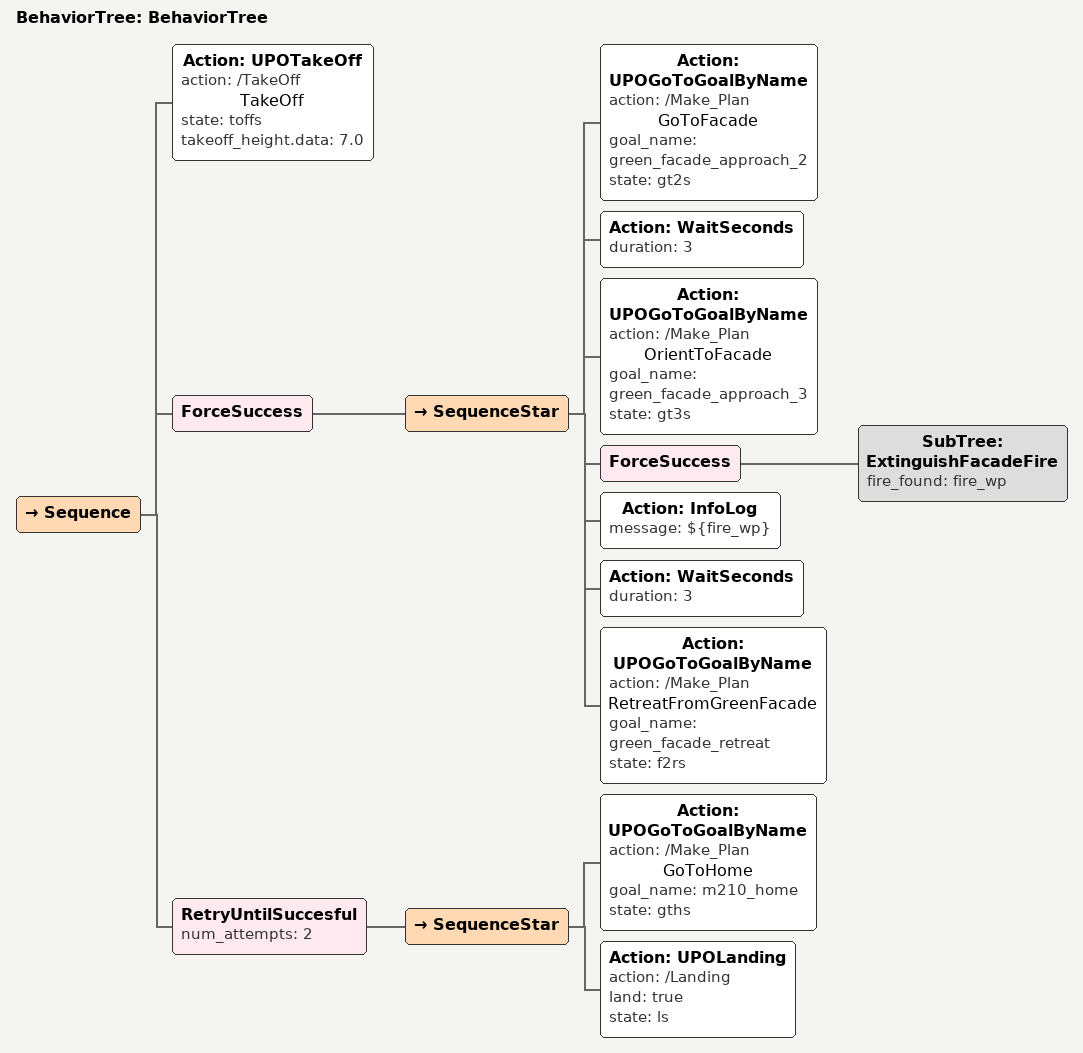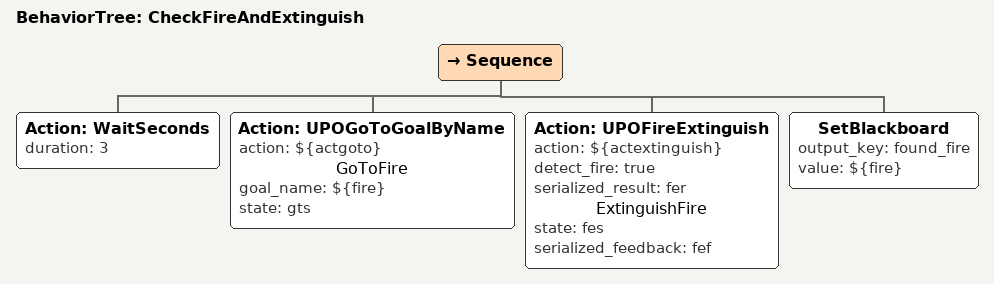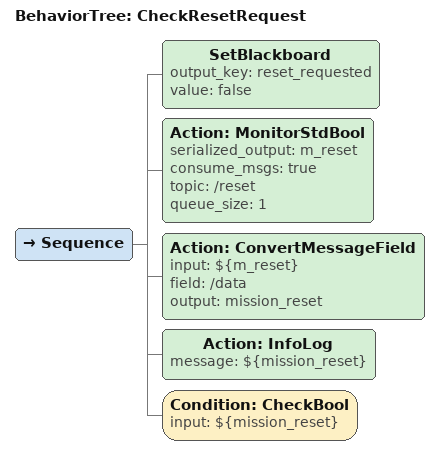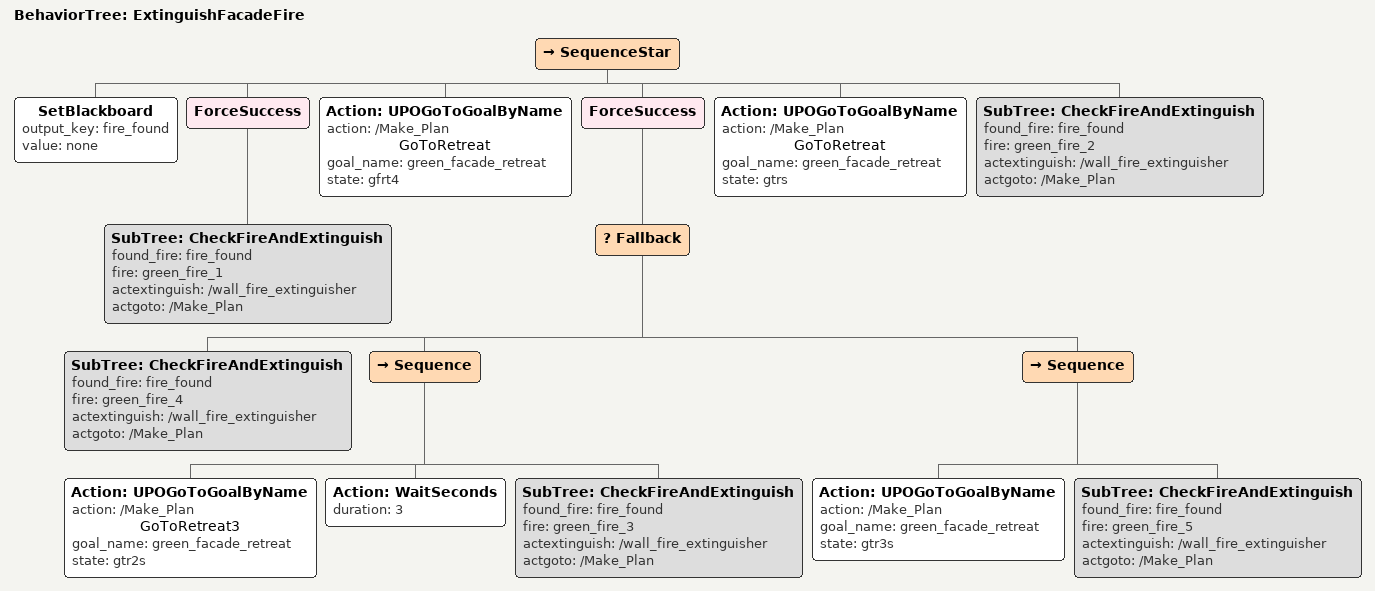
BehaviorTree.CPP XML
<root main_tree_to_execute="BehaviorTree">
    <BehaviorTree ID="BehaviorTree">
        <Sequence>
            <Action ID="UPOTakeOff" action="/TakeOff" name="TakeOff" state="toffs" takeoff_height.data="7.0"/>
            <ForceSuccess>
                <SequenceStar>
                    <Action ID="UPOGoToGoalByName" action="/Make_Plan" name="GoToFacade" goal_name="green_facade_approach_2" state="gt2s"/>
                    <Action ID="WaitSeconds" duration="3"/>
                    <Action ID="UPOGoToGoalByName" action="/Make_Plan" name="OrientToFacade" goal_name="green_facade_approach_3" state="gt3s"/>
                    <ForceSuccess>
                        <SubTree ID="ExtinguishFacadeFire" fire_found="fire_wp"/>
                    </ForceSuccess>
                    <Action ID="InfoLog" message="${fire_wp}"/>
                    <Action ID="WaitSeconds" duration="3"/>
                    <Action ID="UPOGoToGoalByName" action="/Make_Plan" name="RetreatFromGreenFacade" goal_name="green_facade_retreat" state="f2rs"/>
                </SequenceStar>
            </ForceSuccess>
            <RetryUntilSuccesful num_attempts="2">
                <SequenceStar>
                    <Action ID="UPOGoToGoalByName" action="/Make_Plan" name="GoToHome" goal_name="m210_home" state="gths"/>
                    <Action ID="UPOLanding" action="/Landing" land="true" state="ls"/>
                </SequenceStar>
            </RetryUntilSuccesful>
        </Sequence>
    </BehaviorTree>
    <BehaviorTree ID="CheckFireAndExtinguish">
        <Sequence>
            <Action ID="WaitSeconds" duration="3"/>
            <Action ID="UPOGoToGoalByName" action="${actgoto}" name="GoToFire" goal_name="${fire}" state="gts"/>
            <Action ID="UPOFireExtinguish" action="${actextinguish}" detect_fire="true" serialized_result="fer" name="ExtinguishFire" state="fes" serialized_feedback="fef"/>
            <SetBlackboard output_key="found_fire" value="${fire}"/>
        </Sequence>
    </BehaviorTree>
    <BehaviorTree ID="CheckResetRequest">
        <Sequence>
            <SetBlackboard output_key="reset_requested" value="false"/>
            <Action ID="MonitorStdBool" serialized_output="m_reset" consume_msgs="true" topic="/reset" queue_size="1"/>
            <Action input="${m_reset}" ID="ConvertMessageField" field="/data" output="mission_reset"/>
            <Action ID="InfoLog" message="${mission_reset}"/>
            <Condition input="${mission_reset}" ID="CheckBool"/>
        </Sequence>
    </BehaviorTree>
    <BehaviorTree ID="ExtinguishFacadeFire">
        <SequenceStar>
            <SetBlackboard output_key="fire_found" value="none"/>
            <ForceSuccess>
                <SubTree found_fire="fire_found" ID="CheckFireAndExtinguish" fire="green_fire_1" actextinguish="/wall_fire_extinguisher" actgoto="/Make_Plan"/>
            </ForceSuccess>
            <Action ID="UPOGoToGoalByName" action="/Make_Plan" name="GoToRetreat" goal_name="green_facade_retreat" state="gfrt4"/>
            <ForceSuccess>
                <Fallback>
                    <SubTree found_fire="fire_found" ID="CheckFireAndExtinguish" fire="green_fire_4" actextinguish="/wall_fire_extinguisher" actgoto="/Make_Plan"/>
                    <Sequence>
                        <Action ID="UPOGoToGoalByName" action="/Make_Plan" name="GoToRetreat3" goal_name="green_facade_retreat" state="gtr2s"/>
                        <Action ID="WaitSeconds" duration="3"/>
                        <SubTree found_fire="fire_found" ID="CheckFireAndExtinguish" fire="green_fire_3" actextinguish="/wall_fire_extinguisher" actgoto="/Make_Plan"/>
                    </Sequence>
                    <Sequence>
                        <Action ID="UPOGoToGoalByName" action="/Make_Plan" goal_name="green_facade_retreat" state="gtr3s"/>
                        <SubTree found_fire="fire_found" ID="CheckFireAndExtinguish" fire="green_fire_5" actextinguish="/wall_fire_extinguisher" actgoto="/Make_Plan"/>
                    </Sequence>
                </Fallback>
            </ForceSuccess>
            <Action ID="UPOGoToGoalByName" action="/Make_Plan" name="GoToRetreat" goal_name="green_facade_retreat" state="gtrs"/>
            <SubTree found_fire="fire_found" ID="CheckFireAndExtinguish" fire="green_fire_2" actextinguish="/wall_fire_extinguisher" actgoto="/Make_Plan"/>
        </SequenceStar>
    </BehaviorTree>
</root>
